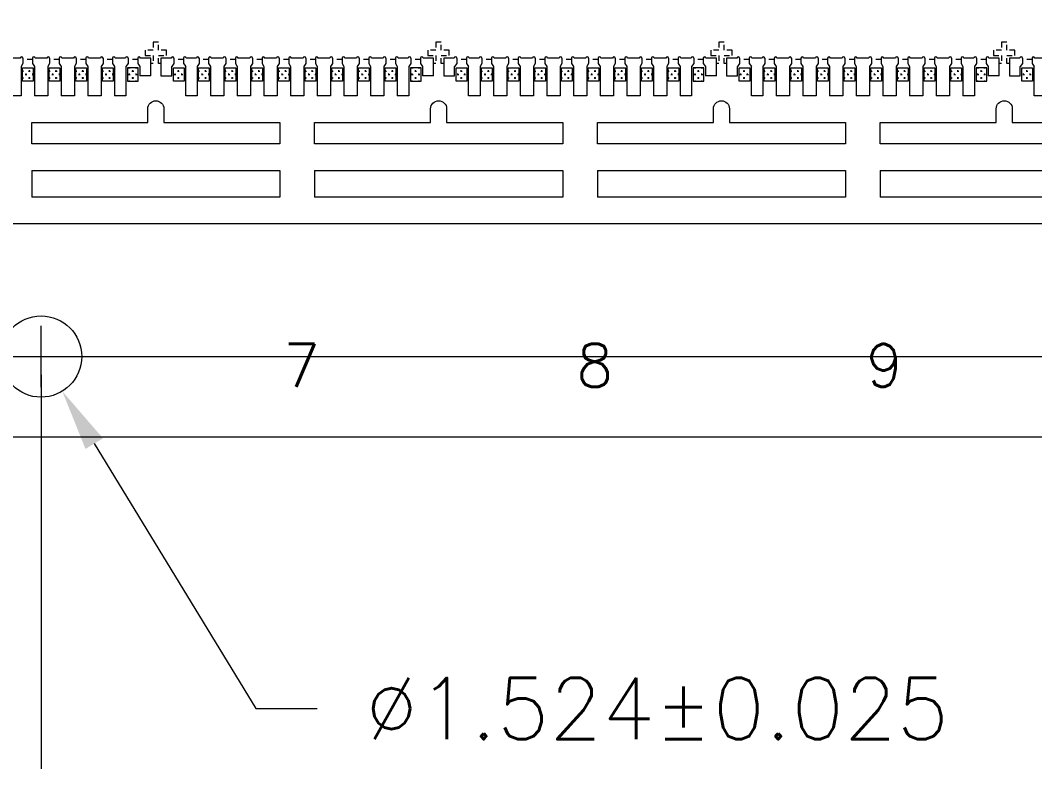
# Model space of a CAD drawing. Header units: millimetres. Extents: x 4859 to 4983, y 1620 to 1771.
# Drawn here: x 4919.66 to 4938.67, y 1675.41 to 1689.44 of the extents above; entities that cross this region are included whole.
import ezdxf

# ---------------------------------------------------------------- set-up
doc = ezdxf.new("R2010")
doc.units = ezdxf.units.MM
doc.linetypes.add('HIDDEN', pattern=[0.375, 0.25, -0.125])
for name, color, linetype in [('1', 7, 'Continuous'), ('1D', 4, 'Continuous'), ('2D', 4, 'Continuous'), ('PKG', 2, 'Continuous'), ('PLATING', 3, 'Continuous')]:
    doc.layers.add(name, color=color, linetype=linetype)
doc.layers.add('标注线', color=3, linetype='Continuous', lineweight=18)
doc.styles.add('SIMPLEX', font='SIMPLEX')
doc.styles.get("Standard").update_dxf_attribs({"font": 'SimSun.ttf'})
pattern_1 = [(0, (379.11542, 12.401424), (0.0635, 0.0635), [0.03175, -0.09525]), (90, (379.131296, 12.38555), (-0.0635, 0.0635), [0.03175, -0.09525])]
pattern_2 = [(0, (384.41542, 12.401424), (0.0635, 0.0635), [0.03175, -0.09525]), (90, (384.431296, 12.38555), (-0.0635, 0.0635), [0.03175, -0.09525])]
pattern_3 = [(0, (389.71542, 12.401424), (0.0635, 0.0635), [0.03175, -0.09525]), (90, (389.731296, 12.38555), (-0.0635, 0.0635), [0.03175, -0.09525])]

msp = doc.modelspace()

# ---------------------------------------------------------------- hatches: boundary and pattern name
at = {"layer": 'PLATING', "lineweight": 5}
h = msp.add_hatch(dxfattribs=at)
h.set_pattern_fill('CROSS', color=3, scale=0.01)
h.set_pattern_definition([(0, (375.81542, 12.401424), (0.0635, 0.0635), [0.03175, -0.09525]), (90, (375.831296, 12.38555), (-0.0635, 0.0635), [0.03175, -0.09525])])
h.paths.add_polyline_path([(4919.8957, 1688.5479), (4919.6957, 1688.5479), (4919.6957, 1688.2979), (4919.8957, 1688.2979)])
h = msp.add_hatch(dxfattribs=at)
h.set_pattern_fill('CROSS', color=3, scale=0.01)
h.set_pattern_definition([(0, (376.31542, 12.401424), (0.0635, 0.0635), [0.03175, -0.09525]), (90, (376.331296, 12.38555), (-0.0635, 0.0635), [0.03175, -0.09525])])
h.paths.add_polyline_path([(4920.3957, 1688.5479), (4920.1957, 1688.5479), (4920.1957, 1688.2979), (4920.3957, 1688.2979)])
h = msp.add_hatch(dxfattribs=at)
h.set_pattern_fill('CROSS', color=3, scale=0.01)
h.set_pattern_definition([(0, (376.81542, 12.401424), (0.0635, 0.0635), [0.03175, -0.09525]), (90, (376.831296, 12.38555), (-0.0635, 0.0635), [0.03175, -0.09525])])
h.paths.add_polyline_path([(4920.8957, 1688.5479), (4920.6957, 1688.5479), (4920.6957, 1688.2979), (4920.8957, 1688.2979)])
h = msp.add_hatch(dxfattribs=at)
h.set_pattern_fill('CROSS', color=3, scale=0.01)
h.set_pattern_definition([(0, (377.31542, 12.401424), (0.0635, 0.0635), [0.03175, -0.09525]), (90, (377.331296, 12.38555), (-0.0635, 0.0635), [0.03175, -0.09525])])
h.paths.add_polyline_path([(4921.3957, 1688.5479), (4921.1957, 1688.5479), (4921.1957, 1688.2979), (4921.3957, 1688.2979)])
h = msp.add_hatch(dxfattribs=at)
h.set_pattern_fill('CROSS', color=3, scale=0.01)
h.set_pattern_definition([(0, (373.81542, 12.401424), (0.0635, 0.0635), [0.03175, -0.09525]), (90, (373.831296, 12.38555), (-0.0635, 0.0635), [0.03175, -0.09525])])
h.paths.add_polyline_path([(4921.8657, 1688.5479), (4921.6657, 1688.5479), (4921.6657, 1688.2979), (4921.8657, 1688.2979)])
h = msp.add_hatch(dxfattribs=at)
h.set_pattern_fill('CROSS', color=3, scale=0.01)
h.set_pattern_definition(pattern_1)
h.paths.add_polyline_path([(4922.7257, 1688.5479), (4922.5257, 1688.5479), (4922.5257, 1688.2979), (4922.7257, 1688.2979)])
h = msp.add_hatch(dxfattribs=at)
h.set_pattern_fill('CROSS', color=3, scale=0.01)
h.set_pattern_definition(pattern_1)
h.paths.add_polyline_path([(4923.1957, 1688.5479), (4922.9957, 1688.5479), (4922.9957, 1688.2979), (4923.1957, 1688.2979)])
h = msp.add_hatch(dxfattribs=at)
h.set_pattern_fill('CROSS', color=3, scale=0.01)
h.set_pattern_definition([(0, (379.61542, 12.401424), (0.0635, 0.0635), [0.03175, -0.09525]), (90, (379.631296, 12.38555), (-0.0635, 0.0635), [0.03175, -0.09525])])
h.paths.add_polyline_path([(4923.6957, 1688.5479), (4923.4957, 1688.5479), (4923.4957, 1688.2979), (4923.6957, 1688.2979)])
h = msp.add_hatch(dxfattribs=at)
h.set_pattern_fill('CROSS', color=3, scale=0.01)
h.set_pattern_definition([(0, (380.11542, 12.401424), (0.0635, 0.0635), [0.03175, -0.09525]), (90, (380.131296, 12.38555), (-0.0635, 0.0635), [0.03175, -0.09525])])
h.paths.add_polyline_path([(4924.1957, 1688.5479), (4923.9957, 1688.5479), (4923.9957, 1688.2979), (4924.1957, 1688.2979)])
h = msp.add_hatch(dxfattribs=at)
h.set_pattern_fill('CROSS', color=3, scale=0.01)
h.set_pattern_definition([(0, (380.61542, 12.401424), (0.0635, 0.0635), [0.03175, -0.09525]), (90, (380.631296, 12.38555), (-0.0635, 0.0635), [0.03175, -0.09525])])
h.paths.add_polyline_path([(4924.6957, 1688.5479), (4924.4957, 1688.5479), (4924.4957, 1688.2979), (4924.6957, 1688.2979)])
h = msp.add_hatch(dxfattribs=at)
h.set_pattern_fill('CROSS', color=3, scale=0.01)
h.set_pattern_definition([(0, (381.11542, 12.401424), (0.0635, 0.0635), [0.03175, -0.09525]), (90, (381.131296, 12.38555), (-0.0635, 0.0635), [0.03175, -0.09525])])
h.paths.add_polyline_path([(4925.1957, 1688.5479), (4924.9957, 1688.5479), (4924.9957, 1688.2979), (4925.1957, 1688.2979)])
h = msp.add_hatch(dxfattribs=at)
h.set_pattern_fill('CROSS', color=3, scale=0.01)
h.set_pattern_definition([(0, (381.61542, 12.401424), (0.0635, 0.0635), [0.03175, -0.09525]), (90, (381.631296, 12.38555), (-0.0635, 0.0635), [0.03175, -0.09525])])
h.paths.add_polyline_path([(4925.6957, 1688.5479), (4925.4957, 1688.5479), (4925.4957, 1688.2979), (4925.6957, 1688.2979)])
h = msp.add_hatch(dxfattribs=at)
h.set_pattern_fill('CROSS', color=3, scale=0.01)
h.set_pattern_definition([(0, (382.11542, 12.401424), (0.0635, 0.0635), [0.03175, -0.09525]), (90, (382.131296, 12.38555), (-0.0635, 0.0635), [0.03175, -0.09525])])
h.paths.add_polyline_path([(4926.1957, 1688.5479), (4925.9957, 1688.5479), (4925.9957, 1688.2979), (4926.1957, 1688.2979)])
h = msp.add_hatch(dxfattribs=at)
h.set_pattern_fill('CROSS', color=3, scale=0.01)
h.set_pattern_definition([(0, (382.61542, 12.401424), (0.0635, 0.0635), [0.03175, -0.09525]), (90, (382.631296, 12.38555), (-0.0635, 0.0635), [0.03175, -0.09525])])
h.paths.add_polyline_path([(4926.6957, 1688.5479), (4926.4957, 1688.5479), (4926.4957, 1688.2979), (4926.6957, 1688.2979)])
h = msp.add_hatch(dxfattribs=at)
h.set_pattern_fill('CROSS', color=3, scale=0.01)
h.set_pattern_definition(pattern_1)
h.paths.add_polyline_path([(4927.1657, 1688.5479), (4926.9657, 1688.5479), (4926.9657, 1688.2979), (4927.1657, 1688.2979)])
h = msp.add_hatch(dxfattribs=at)
h.set_pattern_fill('CROSS', color=3, scale=0.01)
h.set_pattern_definition(pattern_2)
h.paths.add_polyline_path([(4928.0257, 1688.5479), (4927.8257, 1688.5479), (4927.8257, 1688.2979), (4928.0257, 1688.2979)])
h = msp.add_hatch(dxfattribs=at)
h.set_pattern_fill('CROSS', color=3, scale=0.01)
h.set_pattern_definition(pattern_2)
h.paths.add_polyline_path([(4928.4957, 1688.5479), (4928.2957, 1688.5479), (4928.2957, 1688.2979), (4928.4957, 1688.2979)])
h = msp.add_hatch(dxfattribs=at)
h.set_pattern_fill('CROSS', color=3, scale=0.01)
h.set_pattern_definition([(0, (384.91542, 12.401424), (0.0635, 0.0635), [0.03175, -0.09525]), (90, (384.931296, 12.38555), (-0.0635, 0.0635), [0.03175, -0.09525])])
h.paths.add_polyline_path([(4928.9957, 1688.5479), (4928.7957, 1688.5479), (4928.7957, 1688.2979), (4928.9957, 1688.2979)])
h = msp.add_hatch(dxfattribs=at)
h.set_pattern_fill('CROSS', color=3, scale=0.01)
h.set_pattern_definition([(0, (385.41542, 12.401424), (0.0635, 0.0635), [0.03175, -0.09525]), (90, (385.431296, 12.38555), (-0.0635, 0.0635), [0.03175, -0.09525])])
h.paths.add_polyline_path([(4929.4957, 1688.5479), (4929.2957, 1688.5479), (4929.2957, 1688.2979), (4929.4957, 1688.2979)])
h = msp.add_hatch(dxfattribs=at)
h.set_pattern_fill('CROSS', color=3, scale=0.01)
h.set_pattern_definition([(0, (385.91542, 12.401424), (0.0635, 0.0635), [0.03175, -0.09525]), (90, (385.931296, 12.38555), (-0.0635, 0.0635), [0.03175, -0.09525])])
h.paths.add_polyline_path([(4929.9957, 1688.5479), (4929.7957, 1688.5479), (4929.7957, 1688.2979), (4929.9957, 1688.2979)])
h = msp.add_hatch(dxfattribs=at)
h.set_pattern_fill('CROSS', color=3, scale=0.01)
h.set_pattern_definition([(0, (386.41542, 12.401424), (0.0635, 0.0635), [0.03175, -0.09525]), (90, (386.431296, 12.38555), (-0.0635, 0.0635), [0.03175, -0.09525])])
h.paths.add_polyline_path([(4930.4957, 1688.5479), (4930.2957, 1688.5479), (4930.2957, 1688.2979), (4930.4957, 1688.2979)])
h = msp.add_hatch(dxfattribs=at)
h.set_pattern_fill('CROSS', color=3, scale=0.01)
h.set_pattern_definition([(0, (386.91542, 12.401424), (0.0635, 0.0635), [0.03175, -0.09525]), (90, (386.931296, 12.38555), (-0.0635, 0.0635), [0.03175, -0.09525])])
h.paths.add_polyline_path([(4930.9957, 1688.5479), (4930.7957, 1688.5479), (4930.7957, 1688.2979), (4930.9957, 1688.2979)])
h = msp.add_hatch(dxfattribs=at)
h.set_pattern_fill('CROSS', color=3, scale=0.01)
h.set_pattern_definition([(0, (387.41542, 12.401424), (0.0635, 0.0635), [0.03175, -0.09525]), (90, (387.431296, 12.38555), (-0.0635, 0.0635), [0.03175, -0.09525])])
h.paths.add_polyline_path([(4931.4957, 1688.5479), (4931.2957, 1688.5479), (4931.2957, 1688.2979), (4931.4957, 1688.2979)])
h = msp.add_hatch(dxfattribs=at)
h.set_pattern_fill('CROSS', color=3, scale=0.01)
h.set_pattern_definition([(0, (387.91542, 12.401424), (0.0635, 0.0635), [0.03175, -0.09525]), (90, (387.931296, 12.38555), (-0.0635, 0.0635), [0.03175, -0.09525])])
h.paths.add_polyline_path([(4931.9957, 1688.5479), (4931.7957, 1688.5479), (4931.7957, 1688.2979), (4931.9957, 1688.2979)])
h = msp.add_hatch(dxfattribs=at)
h.set_pattern_fill('CROSS', color=3, scale=0.01)
h.set_pattern_definition(pattern_2)
h.paths.add_polyline_path([(4932.4657, 1688.5479), (4932.2657, 1688.5479), (4932.2657, 1688.2979), (4932.4657, 1688.2979)])
h = msp.add_hatch(dxfattribs=at)
h.set_pattern_fill('CROSS', color=3, scale=0.01)
h.set_pattern_definition(pattern_3)
h.paths.add_polyline_path([(4933.3257, 1688.5479), (4933.1257, 1688.5479), (4933.1257, 1688.2979), (4933.3257, 1688.2979)])
h = msp.add_hatch(dxfattribs=at)
h.set_pattern_fill('CROSS', color=3, scale=0.01)
h.set_pattern_definition(pattern_3)
h.paths.add_polyline_path([(4933.7957, 1688.5479), (4933.5957, 1688.5479), (4933.5957, 1688.2979), (4933.7957, 1688.2979)])
h = msp.add_hatch(dxfattribs=at)
h.set_pattern_fill('CROSS', color=3, scale=0.01)
h.set_pattern_definition([(0, (390.21542, 12.401424), (0.0635, 0.0635), [0.03175, -0.09525]), (90, (390.231296, 12.38555), (-0.0635, 0.0635), [0.03175, -0.09525])])
h.paths.add_polyline_path([(4934.2957, 1688.5479), (4934.0957, 1688.5479), (4934.0957, 1688.2979), (4934.2957, 1688.2979)])
h = msp.add_hatch(dxfattribs=at)
h.set_pattern_fill('CROSS', color=3, scale=0.01)
h.set_pattern_definition([(0, (390.71542, 12.401424), (0.0635, 0.0635), [0.03175, -0.09525]), (90, (390.731296, 12.38555), (-0.0635, 0.0635), [0.03175, -0.09525])])
h.paths.add_polyline_path([(4934.7957, 1688.5479), (4934.5957, 1688.5479), (4934.5957, 1688.2979), (4934.7957, 1688.2979)])
h = msp.add_hatch(dxfattribs=at)
h.set_pattern_fill('CROSS', color=3, scale=0.01)
h.set_pattern_definition([(0, (391.21542, 12.401424), (0.0635, 0.0635), [0.03175, -0.09525]), (90, (391.231296, 12.38555), (-0.0635, 0.0635), [0.03175, -0.09525])])
h.paths.add_polyline_path([(4935.2957, 1688.5479), (4935.0957, 1688.5479), (4935.0957, 1688.2979), (4935.2957, 1688.2979)])
h = msp.add_hatch(dxfattribs=at)
h.set_pattern_fill('CROSS', color=3, scale=0.01)
h.set_pattern_definition([(0, (391.71542, 12.401424), (0.0635, 0.0635), [0.03175, -0.09525]), (90, (391.731296, 12.38555), (-0.0635, 0.0635), [0.03175, -0.09525])])
h.paths.add_polyline_path([(4935.7957, 1688.5479), (4935.5957, 1688.5479), (4935.5957, 1688.2979), (4935.7957, 1688.2979)])
h = msp.add_hatch(dxfattribs=at)
h.set_pattern_fill('CROSS', color=3, scale=0.01)
h.set_pattern_definition([(0, (392.21542, 12.401424), (0.0635, 0.0635), [0.03175, -0.09525]), (90, (392.231296, 12.38555), (-0.0635, 0.0635), [0.03175, -0.09525])])
h.paths.add_polyline_path([(4936.2957, 1688.5479), (4936.0957, 1688.5479), (4936.0957, 1688.2979), (4936.2957, 1688.2979)])
h = msp.add_hatch(dxfattribs=at)
h.set_pattern_fill('CROSS', color=3, scale=0.01)
h.set_pattern_definition([(0, (392.71542, 12.401424), (0.0635, 0.0635), [0.03175, -0.09525]), (90, (392.731296, 12.38555), (-0.0635, 0.0635), [0.03175, -0.09525])])
h.paths.add_polyline_path([(4936.7957, 1688.5479), (4936.5957, 1688.5479), (4936.5957, 1688.2979), (4936.7957, 1688.2979)])
h = msp.add_hatch(dxfattribs=at)
h.set_pattern_fill('CROSS', color=3, scale=0.01)
h.set_pattern_definition([(0, (393.21542, 12.401424), (0.0635, 0.0635), [0.03175, -0.09525]), (90, (393.231296, 12.38555), (-0.0635, 0.0635), [0.03175, -0.09525])])
h.paths.add_polyline_path([(4937.2957, 1688.5479), (4937.0957, 1688.5479), (4937.0957, 1688.2979), (4937.2957, 1688.2979)])
h = msp.add_hatch(dxfattribs=at)
h.set_pattern_fill('CROSS', color=3, scale=0.01)
h.set_pattern_definition(pattern_3)
h.paths.add_polyline_path([(4937.7657, 1688.5479), (4937.5657, 1688.5479), (4937.5657, 1688.2979), (4937.7657, 1688.2979)])
h = msp.add_hatch(dxfattribs=at)
h.set_pattern_fill('CROSS', color=3, scale=0.01)
h.set_pattern_definition([(0, (395.01542, 12.401424), (0.0635, 0.0635), [0.03175, -0.09525]), (90, (395.031296, 12.38555), (-0.0635, 0.0635), [0.03175, -0.09525])])
h.paths.add_polyline_path([(4938.6257, 1688.5479), (4938.4257, 1688.5479), (4938.4257, 1688.2979), (4938.6257, 1688.2979)])

# ---------------------------------------------------------------- linework, layer by layer
at = {"lineweight": 5}
for p, q in [((4919.7057, 1688.7279), (4919.7057, 1688.6229)), ((4919.8857, 1688.7279), (4919.8857, 1688.6229)), ((4920.2057, 1688.7279), (4920.2057, 1688.6229)), ((4920.3857, 1688.7279), (4920.3857, 1688.6229)), ((4920.7057, 1688.7279), (4920.7057, 1688.6229)), ((4920.8857, 1688.7279), (4920.8857, 1688.6229)), ((4921.2057, 1688.7279), (4921.2057, 1688.6229)), ((4921.3857, 1688.7279), (4921.3857, 1688.6229)), ((4921.6757, 1688.7279), (4921.6757, 1688.6229)), ((4921.8557, 1688.7279), (4921.8557, 1688.6229)), ((4922.5357, 1688.7279), (4922.5357, 1688.6229)), ((4922.7157, 1688.7279), (4922.7157, 1688.6229)), ((4923.0057, 1688.7279), (4923.0057, 1688.6229)), ((4923.1857, 1688.7279), (4923.1857, 1688.6229)), ((4923.5057, 1688.7279), (4923.5057, 1688.6229)), ((4923.6857, 1688.7279), (4923.6857, 1688.6229)), ((4924.0057, 1688.7279), (4924.0057, 1688.6229)), ((4924.1857, 1688.7279), (4924.1857, 1688.6229)), ((4924.5057, 1688.7279), (4924.5057, 1688.6229)), ((4924.6857, 1688.7279), (4924.6857, 1688.6229)), ((4925.0057, 1688.7279), (4925.0057, 1688.6229)), ((4925.1857, 1688.7279), (4925.1857, 1688.6229)), ((4925.5057, 1688.7279), (4925.5057, 1688.6229)), ((4925.6857, 1688.7279), (4925.6857, 1688.6229)), ((4926.0057, 1688.7279), (4926.0057, 1688.6229)), ((4926.1857, 1688.7279), (4926.1857, 1688.6229)), ((4926.5057, 1688.7279), (4926.5057, 1688.6229)), ((4926.6857, 1688.7279), (4926.6857, 1688.6229)), ((4926.9757, 1688.7279), (4926.9757, 1688.6229)), ((4927.1557, 1688.7279), (4927.1557, 1688.6229)), ((4927.8357, 1688.7279), (4927.8357, 1688.6229)), ((4928.0157, 1688.7279), (4928.0157, 1688.6229)), ((4928.3057, 1688.7279), (4928.3057, 1688.6229)), ((4928.4857, 1688.7279), (4928.4857, 1688.6229)), ((4928.8057, 1688.7279), (4928.8057, 1688.6229)), ((4928.9857, 1688.7279), (4928.9857, 1688.6229)), ((4929.3057, 1688.7279), (4929.3057, 1688.6229)), ((4929.4857, 1688.7279), (4929.4857, 1688.6229)), ((4929.8057, 1688.7279), (4929.8057, 1688.6229)), ((4929.9857, 1688.7279), (4929.9857, 1688.6229)), ((4930.3057, 1688.7279), (4930.3057, 1688.6229)), ((4930.4857, 1688.7279), (4930.4857, 1688.6229)), ((4930.8057, 1688.7279), (4930.8057, 1688.6229)), ((4930.9857, 1688.7279), (4930.9857, 1688.6229)), ((4931.3057, 1688.7279), (4931.3057, 1688.6229)), ((4931.4857, 1688.7279), (4931.4857, 1688.6229)), ((4931.8057, 1688.7279), (4931.8057, 1688.6229)), ((4931.9857, 1688.7279), (4931.9857, 1688.6229)), ((4932.2757, 1688.7279), (4932.2757, 1688.6229)), ((4932.4557, 1688.7279), (4932.4557, 1688.6229)), ((4933.1357, 1688.7279), (4933.1357, 1688.6229)), ((4933.3157, 1688.7279), (4933.3157, 1688.6229)), ((4933.6057, 1688.7279), (4933.6057, 1688.6229)), ((4933.7857, 1688.7279), (4933.7857, 1688.6229)), ((4934.1057, 1688.7279), (4934.1057, 1688.6229)), ((4934.2857, 1688.7279), (4934.2857, 1688.6229)), ((4934.6057, 1688.7279), (4934.6057, 1688.6229)), ((4934.7857, 1688.7279), (4934.7857, 1688.6229)), ((4935.1057, 1688.7279), (4935.1057, 1688.6229)), ((4935.2857, 1688.7279), (4935.2857, 1688.6229)), ((4935.6057, 1688.7279), (4935.6057, 1688.6229)), ((4935.7857, 1688.7279), (4935.7857, 1688.6229)), ((4936.1057, 1688.7279), (4936.1057, 1688.6229)), ((4936.2857, 1688.7279), (4936.2857, 1688.6229)), ((4936.6057, 1688.7279), (4936.6057, 1688.6229)), ((4936.7857, 1688.7279), (4936.7857, 1688.6229)), ((4937.1057, 1688.7279), (4937.1057, 1688.6229)), ((4937.2857, 1688.7279), (4937.2857, 1688.6229)), ((4937.5757, 1688.7279), (4937.5757, 1688.6229)), ((4937.7557, 1688.7279), (4937.7557, 1688.6229)), ((4938.4357, 1688.7279), (4938.4357, 1688.6229)), ((4938.6157, 1688.7279), (4938.6157, 1688.6229)), ((4919.7057, 1688.6229), (4919.6707, 1688.5729)), ((4919.6707, 1688.5729), (4919.6707, 1688.0229)), ((4919.8857, 1688.6229), (4919.9207, 1688.5729)), ((4919.9207, 1688.5729), (4919.9207, 1688.0229)), ((4920.2057, 1688.6229), (4920.1707, 1688.5729)), ((4920.1707, 1688.5729), (4920.1707, 1688.0229)), ((4920.3857, 1688.6229), (4920.4207, 1688.5729)), ((4920.4207, 1688.5729), (4920.4207, 1688.0229)), ((4920.7057, 1688.6229), (4920.6707, 1688.5729)), ((4920.6707, 1688.5729), (4920.6707, 1688.0229)), ((4920.8857, 1688.6229), (4920.9207, 1688.5729)), ((4920.9207, 1688.5729), (4920.9207, 1688.0229)), ((4921.2057, 1688.6229), (4921.1707, 1688.5729)), ((4921.1707, 1688.5729), (4921.1707, 1688.0229)), ((4921.3857, 1688.6229), (4921.4207, 1688.5729)), ((4921.4207, 1688.5729), (4921.4207, 1688.0229)), ((4921.6757, 1688.6229), (4921.6357, 1688.5729)), ((4921.6357, 1688.5729), (4921.6357, 1688.0229)), ((4921.8557, 1688.6229), (4921.8957, 1688.5729)), ((4921.8957, 1688.5729), (4921.8957, 1688.3979)), ((4922.5357, 1688.6229), (4922.4957, 1688.5729)), ((4922.4957, 1688.3979), (4922.4957, 1688.5729)), ((4922.7157, 1688.6229), (4922.7557, 1688.5729)), ((4922.7557, 1688.0229), (4922.7557, 1688.5729)), ((4923.0057, 1688.6229), (4922.9707, 1688.5729)), ((4922.9707, 1688.5729), (4922.9707, 1688.0229)), ((4923.1857, 1688.6229), (4923.2207, 1688.5729)), ((4923.2207, 1688.5729), (4923.2207, 1688.0229)), ((4923.5057, 1688.6229), (4923.4707, 1688.5729)), ((4923.4707, 1688.5729), (4923.4707, 1688.0229)), ((4923.6857, 1688.6229), (4923.7207, 1688.5729)), ((4923.7207, 1688.5729), (4923.7207, 1688.0229)), ((4924.0057, 1688.6229), (4923.9707, 1688.5729)), ((4923.9707, 1688.5729), (4923.9707, 1688.0229)), ((4924.1857, 1688.6229), (4924.2207, 1688.5729)), ((4924.2207, 1688.5729), (4924.2207, 1688.0229)), ((4924.5057, 1688.6229), (4924.4707, 1688.5729)), ((4924.4707, 1688.5729), (4924.4707, 1688.0229)), ((4924.6857, 1688.6229), (4924.7207, 1688.5729)), ((4924.7207, 1688.5729), (4924.7207, 1688.0229)), ((4925.0057, 1688.6229), (4924.9707, 1688.5729)), ((4924.9707, 1688.5729), (4924.9707, 1688.0229)), ((4925.1857, 1688.6229), (4925.2207, 1688.5729)), ((4925.2207, 1688.5729), (4925.2207, 1688.0229)), ((4925.5057, 1688.6229), (4925.4707, 1688.5729)), ((4925.4707, 1688.5729), (4925.4707, 1688.0229)), ((4925.6857, 1688.6229), (4925.7207, 1688.5729)), ((4925.7207, 1688.5729), (4925.7207, 1688.0229)), ((4926.0057, 1688.6229), (4925.9707, 1688.5729)), ((4925.9707, 1688.5729), (4925.9707, 1688.0229)), ((4926.1857, 1688.6229), (4926.2207, 1688.5729)), ((4926.2207, 1688.5729), (4926.2207, 1688.0229)), ((4926.5057, 1688.6229), (4926.4707, 1688.5729)), ((4926.4707, 1688.5729), (4926.4707, 1688.0229)), ((4926.6857, 1688.6229), (4926.7207, 1688.5729)), ((4926.7207, 1688.5729), (4926.7207, 1688.0229)), ((4926.9757, 1688.6229), (4926.9357, 1688.5729)), ((4926.9357, 1688.5729), (4926.9357, 1688.0229)), ((4927.1557, 1688.6229), (4927.1957, 1688.5729)), ((4927.1957, 1688.5729), (4927.1957, 1688.3979)), ((4927.8357, 1688.6229), (4927.7957, 1688.5729)), ((4927.7957, 1688.3979), (4927.7957, 1688.5729)), ((4928.0157, 1688.6229), (4928.0557, 1688.5729)), ((4928.0557, 1688.0229), (4928.0557, 1688.5729)), ((4928.3057, 1688.6229), (4928.2707, 1688.5729)), ((4928.2707, 1688.5729), (4928.2707, 1688.0229)), ((4928.4857, 1688.6229), (4928.5207, 1688.5729)), ((4928.5207, 1688.5729), (4928.5207, 1688.0229)), ((4928.8057, 1688.6229), (4928.7707, 1688.5729)), ((4928.7707, 1688.5729), (4928.7707, 1688.0229)), ((4928.9857, 1688.6229), (4929.0207, 1688.5729)), ((4929.0207, 1688.5729), (4929.0207, 1688.0229)), ((4929.3057, 1688.6229), (4929.2707, 1688.5729)), ((4929.2707, 1688.5729), (4929.2707, 1688.0229)), ((4929.4857, 1688.6229), (4929.5207, 1688.5729)), ((4929.5207, 1688.5729), (4929.5207, 1688.0229)), ((4929.8057, 1688.6229), (4929.7707, 1688.5729)), ((4929.7707, 1688.5729), (4929.7707, 1688.0229)), ((4929.9857, 1688.6229), (4930.0207, 1688.5729)), ((4930.0207, 1688.5729), (4930.0207, 1688.0229)), ((4930.3057, 1688.6229), (4930.2707, 1688.5729)), ((4930.2707, 1688.5729), (4930.2707, 1688.0229)), ((4930.4857, 1688.6229), (4930.5207, 1688.5729)), ((4930.5207, 1688.5729), (4930.5207, 1688.0229)), ((4930.8057, 1688.6229), (4930.7707, 1688.5729)), ((4930.7707, 1688.5729), (4930.7707, 1688.0229)), ((4930.9857, 1688.6229), (4931.0207, 1688.5729)), ((4931.0207, 1688.5729), (4931.0207, 1688.0229)), ((4931.3057, 1688.6229), (4931.2707, 1688.5729)), ((4931.2707, 1688.5729), (4931.2707, 1688.0229)), ((4931.4857, 1688.6229), (4931.5207, 1688.5729)), ((4931.5207, 1688.5729), (4931.5207, 1688.0229)), ((4931.8057, 1688.6229), (4931.7707, 1688.5729)), ((4931.7707, 1688.5729), (4931.7707, 1688.0229)), ((4931.9857, 1688.6229), (4932.0207, 1688.5729)), ((4932.0207, 1688.5729), (4932.0207, 1688.0229)), ((4932.2757, 1688.6229), (4932.2357, 1688.5729)), ((4932.2357, 1688.5729), (4932.2357, 1688.0229)), ((4932.4557, 1688.6229), (4932.4957, 1688.5729)), ((4932.4957, 1688.5729), (4932.4957, 1688.3979)), ((4933.1357, 1688.6229), (4933.0957, 1688.5729)), ((4933.0957, 1688.3979), (4933.0957, 1688.5729)), ((4933.3157, 1688.6229), (4933.3557, 1688.5729)), ((4933.3557, 1688.0229), (4933.3557, 1688.5729)), ((4933.6057, 1688.6229), (4933.5707, 1688.5729)), ((4933.5707, 1688.5729), (4933.5707, 1688.0229)), ((4933.7857, 1688.6229), (4933.8207, 1688.5729)), ((4933.8207, 1688.5729), (4933.8207, 1688.0229)), ((4934.1057, 1688.6229), (4934.0707, 1688.5729)), ((4934.0707, 1688.5729), (4934.0707, 1688.0229)), ((4934.2857, 1688.6229), (4934.3207, 1688.5729)), ((4934.3207, 1688.5729), (4934.3207, 1688.0229)), ((4934.6057, 1688.6229), (4934.5707, 1688.5729)), ((4934.5707, 1688.5729), (4934.5707, 1688.0229)), ((4934.7857, 1688.6229), (4934.8207, 1688.5729)), ((4934.8207, 1688.5729), (4934.8207, 1688.0229)), ((4935.1057, 1688.6229), (4935.0707, 1688.5729)), ((4935.0707, 1688.5729), (4935.0707, 1688.0229)), ((4935.2857, 1688.6229), (4935.3207, 1688.5729)), ((4935.3207, 1688.5729), (4935.3207, 1688.0229)), ((4935.6057, 1688.6229), (4935.5707, 1688.5729)), ((4935.5707, 1688.5729), (4935.5707, 1688.0229)), ((4935.7857, 1688.6229), (4935.8207, 1688.5729)), ((4935.8207, 1688.5729), (4935.8207, 1688.0229)), ((4936.1057, 1688.6229), (4936.0707, 1688.5729)), ((4936.0707, 1688.5729), (4936.0707, 1688.0229)), ((4936.2857, 1688.6229), (4936.3207, 1688.5729)), ((4936.3207, 1688.5729), (4936.3207, 1688.0229)), ((4936.6057, 1688.6229), (4936.5707, 1688.5729)), ((4936.5707, 1688.5729), (4936.5707, 1688.0229)), ((4936.7857, 1688.6229), (4936.8207, 1688.5729)), ((4936.8207, 1688.5729), (4936.8207, 1688.0229)), ((4937.1057, 1688.6229), (4937.0707, 1688.5729)), ((4937.0707, 1688.5729), (4937.0707, 1688.0229)), ((4937.2857, 1688.6229), (4937.3207, 1688.5729)), ((4937.3207, 1688.5729), (4937.3207, 1688.0229)), ((4937.5757, 1688.6229), (4937.5357, 1688.5729)), ((4937.5357, 1688.5729), (4937.5357, 1688.0229)), ((4937.7557, 1688.6229), (4937.7957, 1688.5729)), ((4937.7957, 1688.5729), (4937.7957, 1688.3979)), ((4938.4357, 1688.6229), (4938.3957, 1688.5729)), ((4938.3957, 1688.3979), (4938.3957, 1688.5729)), ((4938.6157, 1688.6229), (4938.6557, 1688.5729)), ((4938.6557, 1688.0229), (4938.6557, 1688.5729)), ((4922.1007, 1688.3979), (4921.8957, 1688.3979)), ((4922.2907, 1688.3979), (4922.4957, 1688.3979)), ((4927.4007, 1688.3979), (4927.1957, 1688.3979)), ((4927.5907, 1688.3979), (4927.7957, 1688.3979)), ((4932.7007, 1688.3979), (4932.4957, 1688.3979)), ((4932.8907, 1688.3979), (4933.0957, 1688.3979)), ((4938.0007, 1688.3979), (4937.7957, 1688.3979)), ((4938.1907, 1688.3979), (4938.3957, 1688.3979)), ((4919.6707, 1688.0229), (4919.4207, 1688.0229)), ((4920.1707, 1688.0229), (4919.9207, 1688.0229)), ((4920.6707, 1688.0229), (4920.4207, 1688.0229)), ((4921.1707, 1688.0229), (4920.9207, 1688.0229)), ((4921.6357, 1688.0229), (4921.4207, 1688.0229)), ((4922.9707, 1688.0229), (4922.7557, 1688.0229)), ((4923.4707, 1688.0229), (4923.2207, 1688.0229)), ((4923.9707, 1688.0229), (4923.7207, 1688.0229)), ((4924.4707, 1688.0229), (4924.2207, 1688.0229)), ((4924.9707, 1688.0229), (4924.7207, 1688.0229)), ((4925.4707, 1688.0229), (4925.2207, 1688.0229)), ((4925.9707, 1688.0229), (4925.7207, 1688.0229)), ((4926.4707, 1688.0229), (4926.2207, 1688.0229)), ((4926.9357, 1688.0229), (4926.7207, 1688.0229)), ((4928.2707, 1688.0229), (4928.0557, 1688.0229)), ((4928.7707, 1688.0229), (4928.5207, 1688.0229)), ((4929.2707, 1688.0229), (4929.0207, 1688.0229)), ((4929.7707, 1688.0229), (4929.5207, 1688.0229)), ((4930.2707, 1688.0229), (4930.0207, 1688.0229)), ((4930.7707, 1688.0229), (4930.5207, 1688.0229)), ((4931.2707, 1688.0229), (4931.0207, 1688.0229)), ((4931.7707, 1688.0229), (4931.5207, 1688.0229)), ((4932.2357, 1688.0229), (4932.0207, 1688.0229)), ((4933.5707, 1688.0229), (4933.3557, 1688.0229)), ((4934.0707, 1688.0229), (4933.8207, 1688.0229)), ((4934.5707, 1688.0229), (4934.3207, 1688.0229)), ((4935.0707, 1688.0229), (4934.8207, 1688.0229)), ((4935.5707, 1688.0229), (4935.3207, 1688.0229)), ((4936.0707, 1688.0229), (4935.8207, 1688.0229)), ((4936.5707, 1688.0229), (4936.3207, 1688.0229)), ((4937.0707, 1688.0229), (4936.8207, 1688.0229)), ((4937.5357, 1688.0229), (4937.3207, 1688.0229)), ((4938.8707, 1688.0229), (4938.6557, 1688.0229)), ((4919.8707, 1686.6229), (4919.8707, 1686.1229)), ((4924.5207, 1686.6229), (4924.5207, 1686.1229)), ((4925.1707, 1686.6229), (4925.1707, 1686.1229)), ((4929.8207, 1686.6229), (4929.8207, 1686.1229)), ((4930.4707, 1686.6229), (4930.4707, 1686.1229)), ((4935.1207, 1686.6229), (4935.1207, 1686.1229)), ((4935.7707, 1686.6229), (4935.7707, 1686.1229))]:
    msp.add_line(p, q, dxfattribs=at)
for points in [[(4919.6557, 1688.7279), (4919.4357, 1688.7279)], [(4920.1557, 1688.7279), (4919.9357, 1688.7279)], [(4920.6557, 1688.7279), (4920.4357, 1688.7279)], [(4921.1557, 1688.7279), (4920.9357, 1688.7279)], [(4921.6257, 1688.7279), (4921.4357, 1688.7279)], [(4922.1007, 1688.3979), (4922.1007, 1688.7279), (4921.9057, 1688.7279)], [(4922.4857, 1688.7279), (4922.2907, 1688.7279), (4922.2907, 1688.3979)], [(4922.9557, 1688.7279), (4922.7657, 1688.7279)], [(4923.4557, 1688.7279), (4923.2357, 1688.7279)], [(4923.9557, 1688.7279), (4923.7357, 1688.7279)], [(4924.4557, 1688.7279), (4924.2357, 1688.7279)], [(4924.9557, 1688.7279), (4924.7357, 1688.7279)], [(4925.4557, 1688.7279), (4925.2357, 1688.7279)], [(4925.9557, 1688.7279), (4925.7357, 1688.7279)], [(4926.4557, 1688.7279), (4926.2357, 1688.7279)], [(4926.9257, 1688.7279), (4926.7357, 1688.7279)], [(4927.4007, 1688.3979), (4927.4007, 1688.7279), (4927.2057, 1688.7279)], [(4927.7857, 1688.7279), (4927.5907, 1688.7279), (4927.5907, 1688.3979)], [(4928.2557, 1688.7279), (4928.0657, 1688.7279)], [(4928.7557, 1688.7279), (4928.5357, 1688.7279)], [(4929.2557, 1688.7279), (4929.0357, 1688.7279)], [(4929.7557, 1688.7279), (4929.5357, 1688.7279)], [(4930.2557, 1688.7279), (4930.0357, 1688.7279)], [(4930.7557, 1688.7279), (4930.5357, 1688.7279)], [(4931.2557, 1688.7279), (4931.0357, 1688.7279)], [(4931.7557, 1688.7279), (4931.5357, 1688.7279)], [(4932.2257, 1688.7279), (4932.0357, 1688.7279)], [(4932.7007, 1688.3979), (4932.7007, 1688.7279), (4932.5057, 1688.7279)], [(4933.0857, 1688.7279), (4932.8907, 1688.7279), (4932.8907, 1688.3979)], [(4933.5557, 1688.7279), (4933.3657, 1688.7279)], [(4934.0557, 1688.7279), (4933.8357, 1688.7279)], [(4934.5557, 1688.7279), (4934.3357, 1688.7279)], [(4935.0557, 1688.7279), (4934.8357, 1688.7279)], [(4935.5557, 1688.7279), (4935.3357, 1688.7279)], [(4936.0557, 1688.7279), (4935.8357, 1688.7279)], [(4936.5557, 1688.7279), (4936.3357, 1688.7279)], [(4937.0557, 1688.7279), (4936.8357, 1688.7279)], [(4937.5257, 1688.7279), (4937.3357, 1688.7279)], [(4938.0007, 1688.3979), (4938.0007, 1688.7279), (4937.8057, 1688.7279)], [(4938.3857, 1688.7279), (4938.1907, 1688.7279), (4938.1907, 1688.3979)], [(4938.8557, 1688.7279), (4938.6657, 1688.7279)], [(4919.8707, 1686.6229), (4924.5207, 1686.6229)], [(4925.1707, 1686.6229), (4929.8207, 1686.6229)], [(4930.4707, 1686.6229), (4935.1207, 1686.6229)], [(4935.7707, 1686.6229), (4940.4207, 1686.6229)], [(4924.5207, 1686.1229), (4919.8707, 1686.1229)], [(4929.8207, 1686.1229), (4925.1707, 1686.1229)], [(4935.1207, 1686.1229), (4930.4707, 1686.1229)], [(4940.4207, 1686.1229), (4935.7707, 1686.1229)]]:
    msp.add_lwpolyline(points, dxfattribs=at)
for points in [[(4922.0457, 1687.7779, -1), (4922.3457, 1687.7779), (4922.3457, 1687.5229), (4924.5207, 1687.5229), (4924.5207, 1687.1229), (4919.8707, 1687.1229), (4919.8707, 1687.5229), (4922.0457, 1687.5229)], [(4927.3457, 1687.7779, -1), (4927.6457, 1687.7779), (4927.6457, 1687.5229), (4929.8207, 1687.5229), (4929.8207, 1687.1229), (4925.1707, 1687.1229), (4925.1707, 1687.5229), (4927.3457, 1687.5229)], [(4932.6457, 1687.7779, -1), (4932.9457, 1687.7779), (4932.9457, 1687.5229), (4935.1207, 1687.5229), (4935.1207, 1687.1229), (4930.4707, 1687.1229), (4930.4707, 1687.5229), (4932.6457, 1687.5229)], [(4937.9457, 1687.7779, -1), (4938.2457, 1687.7779), (4938.2457, 1687.5229), (4940.4207, 1687.5229), (4940.4207, 1687.1229), (4935.7707, 1687.1229), (4935.7707, 1687.5229), (4937.9457, 1687.5229)]]:
    msp.add_lwpolyline(points, format="xyb", close=True, dxfattribs=at)
for centre, start in [((4919.6807, 1688.7279), 360), ((4919.9107, 1688.7279), 360), ((4920.1807, 1688.7279), 360), ((4920.4107, 1688.7279), 360), ((4920.6807, 1688.7279), 360), ((4920.9107, 1688.7279), 360), ((4921.1807, 1688.7279), 360), ((4921.4107, 1688.7279), 360), ((4921.6507, 1688.7279), 360), ((4921.8807, 1688.7279), 360), ((4922.5107, 1688.7279), 0), ((4922.7407, 1688.7279), 360), ((4922.9807, 1688.7279), 360), ((4923.2107, 1688.7279), 360), ((4923.4807, 1688.7279), 360), ((4923.7107, 1688.7279), 360), ((4923.9807, 1688.7279), 360), ((4924.2107, 1688.7279), 360), ((4924.4807, 1688.7279), 360), ((4924.7107, 1688.7279), 360), ((4924.9807, 1688.7279), 360), ((4925.2107, 1688.7279), 360), ((4925.4807, 1688.7279), 360), ((4925.7107, 1688.7279), 360), ((4925.9807, 1688.7279), 360), ((4926.2107, 1688.7279), 360), ((4926.4807, 1688.7279), 360), ((4926.7107, 1688.7279), 360), ((4926.9507, 1688.7279), 360), ((4927.1807, 1688.7279), 360), ((4927.8107, 1688.7279), 0), ((4928.0407, 1688.7279), 360), ((4928.2807, 1688.7279), 360), ((4928.5107, 1688.7279), 360), ((4928.7807, 1688.7279), 360), ((4929.0107, 1688.7279), 360), ((4929.2807, 1688.7279), 360), ((4929.5107, 1688.7279), 360), ((4929.7807, 1688.7279), 360), ((4930.0107, 1688.7279), 360), ((4930.2807, 1688.7279), 360), ((4930.5107, 1688.7279), 360), ((4930.7807, 1688.7279), 360), ((4931.0107, 1688.7279), 360), ((4931.2807, 1688.7279), 360), ((4931.5107, 1688.7279), 360), ((4931.7807, 1688.7279), 360), ((4932.0107, 1688.7279), 360), ((4932.2507, 1688.7279), 360), ((4932.4807, 1688.7279), 360), ((4933.1107, 1688.7279), 0), ((4933.3407, 1688.7279), 360), ((4933.5807, 1688.7279), 360), ((4933.8107, 1688.7279), 360), ((4934.0807, 1688.7279), 360), ((4934.3107, 1688.7279), 360), ((4934.5807, 1688.7279), 360), ((4934.8107, 1688.7279), 360), ((4935.0807, 1688.7279), 360), ((4935.3107, 1688.7279), 360), ((4935.5807, 1688.7279), 360), ((4935.8107, 1688.7279), 360), ((4936.0807, 1688.7279), 360), ((4936.3107, 1688.7279), 360), ((4936.5807, 1688.7279), 360), ((4936.8107, 1688.7279), 360), ((4937.0807, 1688.7279), 360), ((4937.3107, 1688.7279), 360), ((4937.5507, 1688.7279), 360), ((4937.7807, 1688.7279), 360), ((4938.4107, 1688.7279), 0), ((4938.6407, 1688.7279), 360)]:
    msp.add_arc(centre, 0.025, start, 180, dxfattribs=at)
at = {"layer": '1', "lineweight": 5}
msp.add_line((4959.2957, 1681.6229), (4883.7957, 1681.6229), dxfattribs=at)
msp.add_circle((4920.0457, 1683.1349), 0.762, dxfattribs=at)
at = {"layer": '1D', "color": 4, "linetype": 'HIDDEN', "lineweight": 5, "ltscale": 0.3}
for points in [[(4919.8857, 1688.7029), (4919.7057, 1688.7029)], [(4920.3857, 1688.7029), (4920.2057, 1688.7029)], [(4920.8857, 1688.7029), (4920.7057, 1688.7029)], [(4921.3857, 1688.7029), (4921.2057, 1688.7029)], [(4921.8557, 1688.7029), (4921.6757, 1688.7029)], [(4922.7157, 1688.7029), (4922.5357, 1688.7029)], [(4923.1857, 1688.7029), (4923.0057, 1688.7029)], [(4923.6857, 1688.7029), (4923.5057, 1688.7029)], [(4924.1857, 1688.7029), (4924.0057, 1688.7029)], [(4924.6857, 1688.7029), (4924.5057, 1688.7029)], [(4925.1857, 1688.7029), (4925.0057, 1688.7029)], [(4925.6857, 1688.7029), (4925.5057, 1688.7029)], [(4926.1857, 1688.7029), (4926.0057, 1688.7029)], [(4926.6857, 1688.7029), (4926.5057, 1688.7029)], [(4927.1557, 1688.7029), (4926.9757, 1688.7029)], [(4928.0157, 1688.7029), (4927.8357, 1688.7029)], [(4928.4857, 1688.7029), (4928.3057, 1688.7029)], [(4928.9857, 1688.7029), (4928.8057, 1688.7029)], [(4929.4857, 1688.7029), (4929.3057, 1688.7029)], [(4929.9857, 1688.7029), (4929.8057, 1688.7029)], [(4930.4857, 1688.7029), (4930.3057, 1688.7029)], [(4930.9857, 1688.7029), (4930.8057, 1688.7029)], [(4931.4857, 1688.7029), (4931.3057, 1688.7029)], [(4931.9857, 1688.7029), (4931.8057, 1688.7029)], [(4932.4557, 1688.7029), (4932.2757, 1688.7029)], [(4933.3157, 1688.7029), (4933.1357, 1688.7029)], [(4933.7857, 1688.7029), (4933.6057, 1688.7029)], [(4934.2857, 1688.7029), (4934.1057, 1688.7029)], [(4934.7857, 1688.7029), (4934.6057, 1688.7029)], [(4935.2857, 1688.7029), (4935.1057, 1688.7029)], [(4935.7857, 1688.7029), (4935.6057, 1688.7029)], [(4936.2857, 1688.7029), (4936.1057, 1688.7029)], [(4936.7857, 1688.7029), (4936.6057, 1688.7029)], [(4937.2857, 1688.7029), (4937.1057, 1688.7029)], [(4937.7557, 1688.7029), (4937.5757, 1688.7029)], [(4938.6157, 1688.7029), (4938.4357, 1688.7029)]]:
    msp.add_lwpolyline(points, dxfattribs=at)
at = {"layer": '2D', "color": 4, "linetype": 'HIDDEN', "lineweight": 5, "ltscale": 0.3}
for points in [[(4922.2907, 1688.6229), (4922.2457, 1688.6229), (4922.2457, 1688.7729), (4922.3957, 1688.7729), (4922.3957, 1688.8729), (4922.2457, 1688.8729), (4922.2457, 1689.0229), (4922.1457, 1689.0229), (4922.1457, 1688.8729), (4921.9957, 1688.8729), (4921.9957, 1688.7729), (4922.1457, 1688.7729), (4922.1457, 1688.6229), (4922.1007, 1688.6229)], [(4927.5907, 1688.6229), (4927.5457, 1688.6229), (4927.5457, 1688.7729), (4927.6957, 1688.7729), (4927.6957, 1688.8729), (4927.5457, 1688.8729), (4927.5457, 1689.0229), (4927.4457, 1689.0229), (4927.4457, 1688.8729), (4927.2957, 1688.8729), (4927.2957, 1688.7729), (4927.4457, 1688.7729), (4927.4457, 1688.6229), (4927.4007, 1688.6229)], [(4932.8907, 1688.6229), (4932.8457, 1688.6229), (4932.8457, 1688.7729), (4932.9957, 1688.7729), (4932.9957, 1688.8729), (4932.8457, 1688.8729), (4932.8457, 1689.0229), (4932.7457, 1689.0229), (4932.7457, 1688.8729), (4932.5957, 1688.8729), (4932.5957, 1688.7729), (4932.7457, 1688.7729), (4932.7457, 1688.6229), (4932.7007, 1688.6229)], [(4938.1907, 1688.6229), (4938.1457, 1688.6229), (4938.1457, 1688.7729), (4938.2957, 1688.7729), (4938.2957, 1688.8729), (4938.1457, 1688.8729), (4938.1457, 1689.0229), (4938.0457, 1689.0229), (4938.0457, 1688.8729), (4937.8957, 1688.8729), (4937.8957, 1688.7729), (4938.0457, 1688.7729), (4938.0457, 1688.6229), (4938.0007, 1688.6229)]]:
    msp.add_lwpolyline(points, dxfattribs=at)
at = {"layer": 'PKG', "lineweight": 5}
for p, q in [((4920.0457, 1682.5599), (4920.0457, 1683.7099)), ((4919.4707, 1683.1349), (4920.6207, 1683.1349))]:
    msp.add_line(p, q, dxfattribs=at)
at = {"layer": 'PKG', "color": 1, "lineweight": 5}
msp.add_lwpolyline([(4959.2957, 1685.6229), (4887.2957, 1685.6229), (4887.2957, 1755.6229), (4959.2957, 1755.6229)], dxfattribs=at)
at = {"layer": 'PLATING', "lineweight": 5}
for points in [[(4919.6957, 1688.5479), (4919.8957, 1688.5479), (4919.8957, 1688.2979), (4919.6957, 1688.2979)], [(4920.1957, 1688.5479), (4920.3957, 1688.5479), (4920.3957, 1688.2979), (4920.1957, 1688.2979)], [(4920.6957, 1688.5479), (4920.8957, 1688.5479), (4920.8957, 1688.2979), (4920.6957, 1688.2979)], [(4921.1957, 1688.5479), (4921.3957, 1688.5479), (4921.3957, 1688.2979), (4921.1957, 1688.2979)], [(4921.8657, 1688.5479), (4921.6657, 1688.5479), (4921.6657, 1688.2979), (4921.8657, 1688.2979)], [(4922.5257, 1688.5479), (4922.7257, 1688.5479), (4922.7257, 1688.2979), (4922.5257, 1688.2979)], [(4922.9957, 1688.5479), (4923.1957, 1688.5479), (4923.1957, 1688.2979), (4922.9957, 1688.2979)], [(4923.4957, 1688.5479), (4923.6957, 1688.5479), (4923.6957, 1688.2979), (4923.4957, 1688.2979)], [(4923.9957, 1688.5479), (4924.1957, 1688.5479), (4924.1957, 1688.2979), (4923.9957, 1688.2979)], [(4924.4957, 1688.5479), (4924.6957, 1688.5479), (4924.6957, 1688.2979), (4924.4957, 1688.2979)], [(4924.9957, 1688.5479), (4925.1957, 1688.5479), (4925.1957, 1688.2979), (4924.9957, 1688.2979)], [(4925.4957, 1688.5479), (4925.6957, 1688.5479), (4925.6957, 1688.2979), (4925.4957, 1688.2979)], [(4925.9957, 1688.5479), (4926.1957, 1688.5479), (4926.1957, 1688.2979), (4925.9957, 1688.2979)], [(4926.4957, 1688.5479), (4926.6957, 1688.5479), (4926.6957, 1688.2979), (4926.4957, 1688.2979)], [(4927.1657, 1688.5479), (4926.9657, 1688.5479), (4926.9657, 1688.2979), (4927.1657, 1688.2979)], [(4927.8257, 1688.5479), (4928.0257, 1688.5479), (4928.0257, 1688.2979), (4927.8257, 1688.2979)], [(4928.2957, 1688.5479), (4928.4957, 1688.5479), (4928.4957, 1688.2979), (4928.2957, 1688.2979)], [(4928.7957, 1688.5479), (4928.9957, 1688.5479), (4928.9957, 1688.2979), (4928.7957, 1688.2979)], [(4929.2957, 1688.5479), (4929.4957, 1688.5479), (4929.4957, 1688.2979), (4929.2957, 1688.2979)], [(4929.7957, 1688.5479), (4929.9957, 1688.5479), (4929.9957, 1688.2979), (4929.7957, 1688.2979)], [(4930.2957, 1688.5479), (4930.4957, 1688.5479), (4930.4957, 1688.2979), (4930.2957, 1688.2979)], [(4930.7957, 1688.5479), (4930.9957, 1688.5479), (4930.9957, 1688.2979), (4930.7957, 1688.2979)], [(4931.2957, 1688.5479), (4931.4957, 1688.5479), (4931.4957, 1688.2979), (4931.2957, 1688.2979)], [(4931.7957, 1688.5479), (4931.9957, 1688.5479), (4931.9957, 1688.2979), (4931.7957, 1688.2979)], [(4932.4657, 1688.5479), (4932.2657, 1688.5479), (4932.2657, 1688.2979), (4932.4657, 1688.2979)], [(4933.1257, 1688.5479), (4933.3257, 1688.5479), (4933.3257, 1688.2979), (4933.1257, 1688.2979)], [(4933.5957, 1688.5479), (4933.7957, 1688.5479), (4933.7957, 1688.2979), (4933.5957, 1688.2979)], [(4934.0957, 1688.5479), (4934.2957, 1688.5479), (4934.2957, 1688.2979), (4934.0957, 1688.2979)], [(4934.5957, 1688.5479), (4934.7957, 1688.5479), (4934.7957, 1688.2979), (4934.5957, 1688.2979)], [(4935.0957, 1688.5479), (4935.2957, 1688.5479), (4935.2957, 1688.2979), (4935.0957, 1688.2979)], [(4935.5957, 1688.5479), (4935.7957, 1688.5479), (4935.7957, 1688.2979), (4935.5957, 1688.2979)], [(4936.0957, 1688.5479), (4936.2957, 1688.5479), (4936.2957, 1688.2979), (4936.0957, 1688.2979)], [(4936.5957, 1688.5479), (4936.7957, 1688.5479), (4936.7957, 1688.2979), (4936.5957, 1688.2979)], [(4937.0957, 1688.5479), (4937.2957, 1688.5479), (4937.2957, 1688.2979), (4937.0957, 1688.2979)], [(4937.7657, 1688.5479), (4937.5657, 1688.5479), (4937.5657, 1688.2979), (4937.7657, 1688.2979)], [(4938.4257, 1688.5479), (4938.6257, 1688.5479), (4938.6257, 1688.2979), (4938.4257, 1688.2979)]]:
    msp.add_lwpolyline(points, close=True, dxfattribs=at)
at = {"layer": '标注线', "lineweight": 5}
for p, q in [((4920.3907, 1683.1349), (4964.3932, 1683.1349)), ((4920.0457, 1682.7899), (4920.0457, 1675.4097)), ((4921.0411, 1681.5024), (4924.0692, 1676.5369)), ((4924.0692, 1676.5369), (4925.2192, 1676.5369))]:
    msp.add_line(p, q, dxfattribs=at)
msp.add_solid([(4921.2048, 1681.6022), (4920.8775, 1681.4026), (4920.4424, 1682.4843)], dxfattribs=at)

# ---------------------------------------------------------------- texts
at = {"layer": 'PKG', "color": 1, "lineweight": 5, "char_height": 0.8, "attachment_point": 5}
for s, insert in [('{\\Fsimplex|c134;7}', (4924.9291, 1682.9696)), ('{\\Fsimplex|c134;8}', (4930.4217, 1682.9696)), ('{\\Fsimplex|c134;9}', (4935.8497, 1682.9696))]:
    msp.add_mtext(s, dxfattribs=dict(at, insert=insert))
at = {"layer": '标注线', "lineweight": 5, "insert": (4931.5923, 1676.5369), "char_height": 1.15, "attachment_point": 5, "style": 'SIMPLEX'}
msp.add_mtext('\\A1;∅1.524±0.025', dxfattribs=at)

doc.saveas('drawing.dxf')
